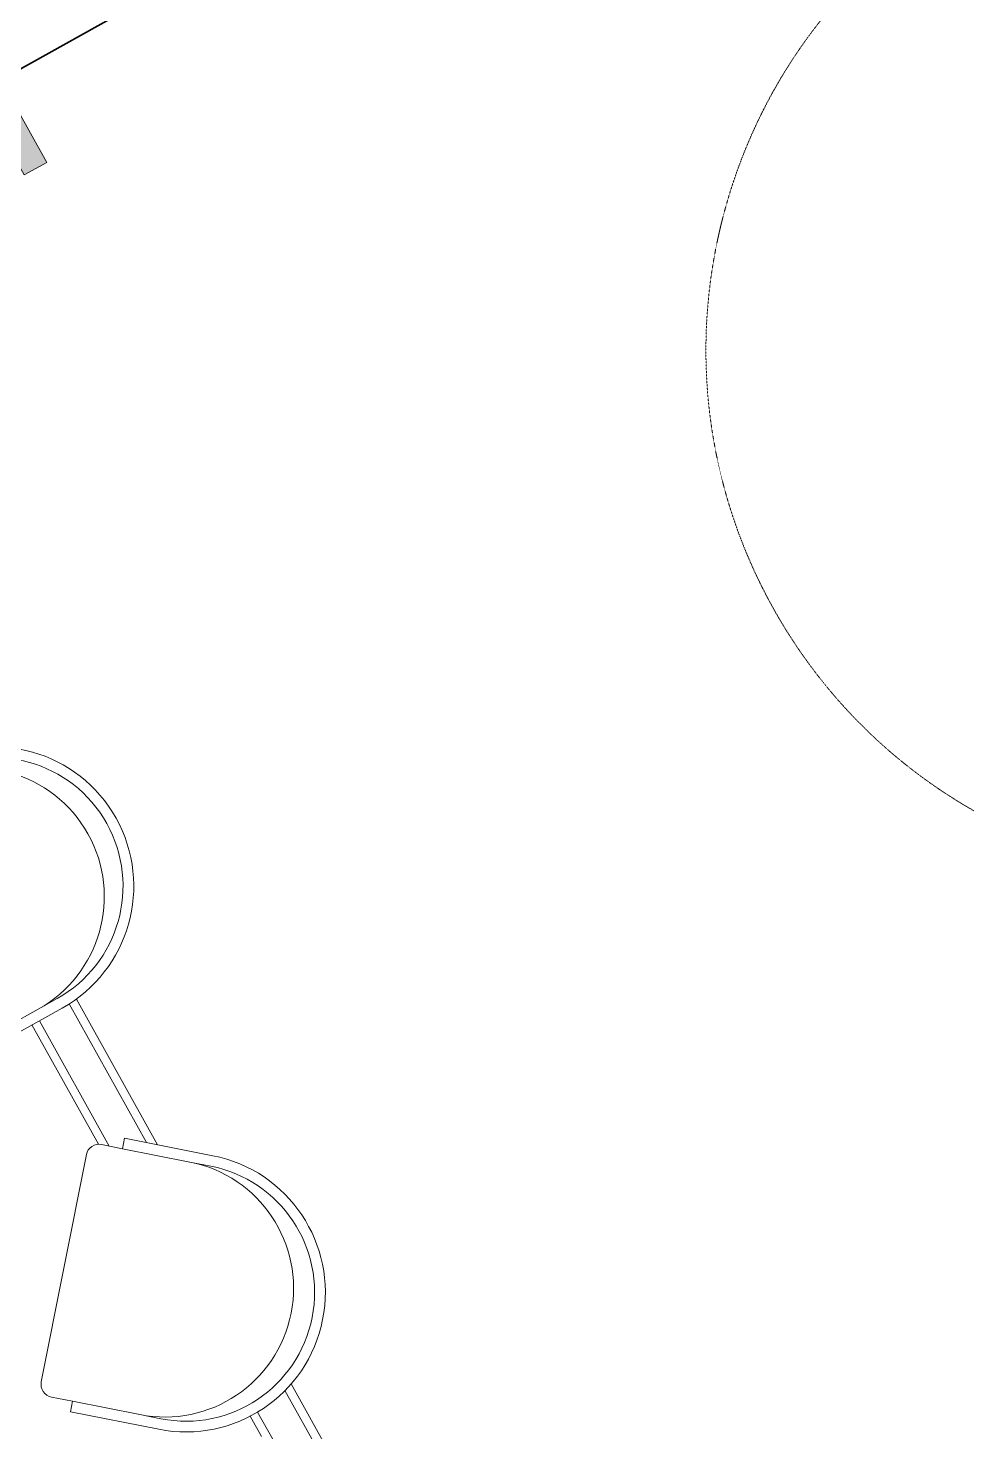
# Model space of a CAD drawing. Header units: millimetres. Extents: x 403824132 to 733479728, y 1974822364 to 2151530530.
# Drawn here: x 568798382 to 568800577, y 2063160117 to 2063163397 of the extents above; entities that cross this region are included whole.
import ezdxf

# ---------------------------------------------------------------- set-up
doc = ezdxf.new("R2010")
doc.units = ezdxf.units.MM
doc.linetypes.add('HIDDEN', pattern=[0.75, 0.5, -0.25])
for name, color, linetype, lineweight in [('A-TUONG', 255, 'Continuous', 35), ('E- THAY', 9, 'Continuous', 20), ('E-NoiThat', 32, 'Continuous', 9), ('LD-CUA', 146, 'Continuous', 13), ('LD-KHUAT', 33, 'HIDDEN', 9), ('LD-THAY', 9, 'Continuous', 13)]:
    doc.layers.add(name, color=color, linetype=linetype, lineweight=lineweight)

# ---------------------------------------------------------------- blocks, each defined once
blk = doc.blocks.new('*U245')
h = blk.add_hatch(color=253)
h.dxf.hatch_style = 1
h.paths.add_polyline_path([(50.00000000000004, 950.1816095160314), (90.00000000000003, 950.1816095160314), (90.00000000000003, 1050.181609516031), (50.00000000000004, 1050.181609516031)])
h.paths.add_polyline_path([(50, 100), (90, 100), (90, 0), (50, 0)])
h = blk.add_hatch(color=253)
h.dxf.hatch_style = 1
h.paths.add_polyline_path([(2150.363219032064, 100), (2110.363219032064, 100), (2110.363219032064, 0), (2150.363219032064, 0)])
h.paths.add_polyline_path([(2150.363219032064, 950.1816095160325), (2110.363219032064, 950.1816095160325), (2110.363219032064, 1050.181609516032), (2150.363219032064, 1050.181609516032)])
h = blk.add_hatch(color=254)
h.dxf.hatch_style = 1
h.paths.add_polyline_path([(21.73011238398616, 844.6972276279405), (21.73011238398616, 1014.316553324024), (50.00000000000004, 1014.316553324024), (50.00000000000004, 986.046665708039), (27.38408990719475, 986.046665708039), (27.38408990719475, 844.6972276279405)])
h = blk.add_hatch(color=254)
h.dxf.hatch_style = 1
h.paths.add_polyline_path([(50.00000000000004, 950.1816095160314), (90.00000000000003, 950.1816095160314), (90, 100), (50, 100)])
h = blk.add_hatch(color=254)
h.dxf.hatch_style = 1
h.paths.add_polyline_path([(2110.363219032064, 950.1816095160325), (2150.363219032064, 950.1816095160325), (2150.363219032064, 100), (2110.363219032064, 100)])
h = blk.add_hatch(color=253)
h.dxf.hatch_style = 1
h.paths.add_polyline_path([(0, 0), (50, 0), (50, -40), (60, -40), (60, -219.999999970198), (0, -219.999999970198)])
h = blk.add_hatch(color=253)
h.dxf.hatch_style = 1
h.paths.add_polyline_path([(2200.363219032064, 0), (2150.363219032064, 0), (2150.363219032064, -40), (2140.363219032064, -40), (2140.363219032064, -219.999999970198), (2200.363219032064, -219.999999970198)])
at = {"linetype": 'Continuous'}
blk.add_line((70, 100), (70.00000000000003, 950.1816095160314), dxfattribs=at)
for p, q in [((90.00000000000003, 950.1816095160314), (90, 100)), ((2110.363219032064, 950.1816095160325), (2110.363219032064, 100)), ((2130.363219032064, 100), (2130.363219032064, 950.1816095160325))]:
    blk.add_line(p, q)
for points in [[(50.00000000000004, 950.1816095160314), (90.00000000000003, 950.1816095160314), (90.00000000000003, 1050.181609516031), (50.00000000000004, 1050.181609516031), (50.00000000000004, 950.1816095160314)], [(2150.363219032064, 950.1816095160325), (2110.363219032064, 950.1816095160325), (2110.363219032064, 1050.181609516032), (2150.363219032064, 1050.181609516032), (2150.363219032064, 950.1816095160325)], [(50.00000000000004, 953.0875368053669), (50, 100)], [(2150.363219032064, 953.087536805368), (2150.363219032064, 100)], [(50, 100), (90, 100), (90, 0), (50, 0), (50, 100)], [(2150.363219032064, 100), (2110.363219032064, 100), (2110.363219032064, 0), (2150.363219032064, 0), (2150.363219032064, 100)]]:
    blk.add_lwpolyline(points)
at = {"linetype": 'HIDDEN', "ltscale": 30}
for points in [[(1100.181609516032, 0, 0.4142135623730951), (50, 1050.181609516032, 0.4142135623730951)], [(1100.181609516032, 0, -0.4142135623730951), (2150.363219032064, 1050.181609516032, -0.4142135623730951)]]:
    blk.add_lwpolyline(points, format="xyb", dxfattribs=at)
for points in [[(21.73011238398616, 844.6972276279405), (21.73011238398616, 1014.316553324024), (50.00000000000004, 1014.316553324024), (50.00000000000004, 986.046665708039), (27.38408990719475, 986.046665708039), (27.38408990719475, 844.6972276279405)], [(50.00000000000004, 950.1816095160314), (90.00000000000003, 950.1816095160314), (90, 100), (50, 100)], [(2110.363219032064, 950.1816095160325), (2150.363219032064, 950.1816095160325), (2150.363219032064, 100), (2110.363219032064, 100)], [(0, 0), (50, 0), (50, -40), (60, -40), (60, -219.999999970198), (0, -219.999999970198)], [(2200.363219032064, 0), (2150.363219032064, 0), (2150.363219032064, -40), (2140.363219032064, -40), (2140.363219032064, -219.999999970198), (2200.363219032064, -219.999999970198)]]:
    blk.add_lwpolyline(points, close=True)
blk = doc.blocks.new('AAW')
at = {"layer": 'LD-KHUAT', "ltscale": 0.1}
blk.add_arc((7152436.960815599, 829469.0913982206, -2.69717279141e-05), 1235.338892989404, 226.1785645150543, 134.6588903751961, dxfattribs=at)
blk = doc.blocks.new('sf2')
at = {"layer": 'E-NoiThat'}
for p, q in [((-123896508.8608268, 101808914.8230239), (-123896508.8608268, 101808526.0026043)), ((-123896488.8608268, 101808913.0390589), (-123896488.8608268, 101808543.0026043)), ((-123896408.8608268, 101808912.4913085), (-123896408.8608268, 101808578.1915924)), ((-123896388.8608268, 101808912.4913085), (-123896388.8608268, 101808594.0905826)), ((-123896508.8608268, 101807887.4787837), (-123896508.8608268, 101807693.999927)), ((-123896488.8608268, 101807880.9874563), (-123896488.8608268, 101807713.999927)), ((-123896408.8608268, 101807868.3593805), (-123896408.8608268, 101807793.999927)), ((-123896388.8608268, 101807868.3421899), (-123896388.8608268, 101807813.999927))]:
    blk.add_line(p, q, dxfattribs=at)
for points in [[(-123896259.9998167, 101809537.4913085), (-123896259.9998167, 101809562.4913085), (-123896469.9998168, 101809562.4913085, 0.9999999999999982), (-123896469.9998168, 101808912.4913085), (-123896259.9998167, 101808912.4913085), (-123896259.9998167, 101808937.4913085), (-123896209.9998168, 101808937.4913085, 0.4142135623731039), (-123896179.9998167, 101808967.4913085), (-123896179.9998167, 101809507.4913085, 0.4142135623731039), (-123896209.9998168, 101809537.4913085)], [(-123896432.8688814, 101808557.784746), (-123896449.0600919, 101808576.833229), (-123896609.0673486, 101808440.8270608, 0.9999999999999982), (-123896188.0958755, 101807945.5665042), (-123896028.0886188, 101808081.5726724), (-123896044.2798293, 101808100.6211554), (-123896006.1828634, 101808133.0035764, 0.4142135623731039), (-123896002.7541365, 101808175.2912085), (-123896352.4842834, 101808586.7384401, 0.4142135623731039), (-123896394.7719155, 101808590.1671671)]]:
    blk.add_lwpolyline(points, format="xyb", close=True, dxfattribs=at)
for points in [[(-123896419.9998167, 101808937.4913085), (-123896469.9998168, 101808937.4913085, -1), (-123896469.9998168, 101809537.4913085), (-123896419.9998167, 101809537.4913085)], [(-123896259.9998167, 101808937.4913085), (-123896419.9998167, 101808937.4913085, -1), (-123896419.9998167, 101809537.4913085)], [(-123896554.7791722, 101808454.1609988), (-123896432.8688814, 101808557.784746, -0.4142135623730958)], [(-123896166.1901202, 101807996.9974082), (-123896204.2870861, 101807964.6149872, -1), (-123896592.8761381, 101808421.7785778), (-123896554.7791722, 101808454.1609988)], [(-123896044.2798293, 101808100.6211554), (-123896166.1901202, 101807996.9974082, -1), (-123896554.7791722, 101808454.1609988)]]:
    blk.add_lwpolyline(points, format="xyb", dxfattribs=at)
blk = doc.blocks.new('TANG 1 BT1')
at = {"layer": 'A-TUONG'}
blk.add_line((7152404.194557024, 827396.9090775128), (7154604.55816387, 827396.9087649565), dxfattribs=at)
blk.add_blockref('AAW', (-100.0329721318558, -119.7482342221774, -1.15023288672e-05), dxfattribs=at)
at = {"layer": 'E- THAY', "xscale": -1, "rotation": 180}
blk.add_blockref('sf2', (131051943.2543672, 102638267.910293), dxfattribs=at)
at = {"layer": 'LD-CUA', "rotation": 180}
blk.add_blockref('*U245', (7154604.557776057, 827396.9108069038), dxfattribs=at)
blk = doc.blocks.new('MBT1 BT1')
at = {"layer": 'E- THAY'}
blk.add_blockref('TANG 1 BT1', (-73138.04684661701, 193430.5469893871), dxfattribs=at)

msp = doc.modelspace()

# ---------------------------------------------------------------- block references
at = {"layer": 'LD-THAY', "xscale": 1.002840898883994, "yscale": 1.002840898883994, "zscale": 1.002840898883994, "rotation": 209.1612944849871}
msp.add_blockref('MBT1 BT1', (574500902.8369732, 2067517606.496857, -0.06890181601581863), dxfattribs=at)

# ---------------------------------------------------------------- next in the draw order: block references
msp.add_blockref('MBT1 BT1', (574500902.8369732, 2067517606.496857, -0.06890181601581863), dxfattribs=at)

doc.saveas('drawing.dxf')
